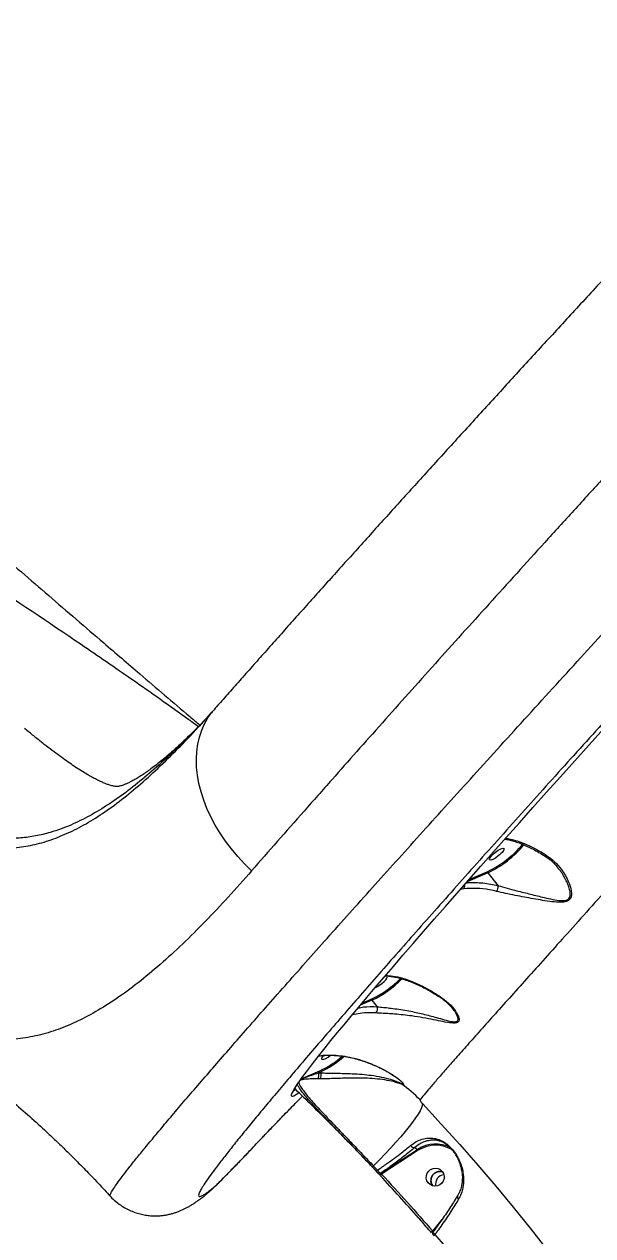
# Model space of a CAD drawing. Header units: millimetres. Extents: x -6901 to 7060, y -7557 to 6158.
# Drawn here: x -1352 to -1069, y 2577 to 3180 of the extents above; entities that cross this region are included whole.
import ezdxf

# ---------------------------------------------------------------- set-up
doc = ezdxf.new("R2010")
doc.units = ezdxf.units.MM
for name, color, linetype in [('DIKOM_ОБЪЕКТ', 7, 'Continuous'), ('DIKOM_РАЗМЕР_ЗОНА', 7, 'Continuous'), ('DIKOM_РАЗМЕР_ОБЪЕКТА', 7, 'Continuous')]:
    doc.layers.add(name, color=color, linetype=linetype)
doc.styles.add('style1', font='arial.ttf', dxfattribs={"width": 0.8})
doc.dimstyles.new('1-50', dxfattribs={"dimtxt": 300, "dimasz": 200, "dimexe": 100, "dimexo": 0, "dimgap": 100, "dimtad": 1, "dimtxsty": 'style1', "dimcen": 200, "dimclrd": 7, "dimclre": 7, "dimclrt": 7, "dimadec": 1, "dimazin": 2, "dimtfac": 1, "dimtmove": 0, "dimatfit": 2, "dimfxl": 0, "dimlwd": 25, "dimlwe": 18, "dimarcsym": 0})

# ---------------------------------------------------------------- blocks, each defined once
blk = doc.blocks.new('*D2')
at = {"layer": 'Defpoints', "color": 0, "transparency": 16777216}
for p in [(-1102.73, 4151.17), (-5819.23, -4492.42), (4721.24, -4492.42)]:
    blk.add_point(p, dxfattribs=at)
at = {"layer": 'DIKOM_РАЗМЕР_ОБЪЕКТА', "color": 7, "lineweight": 18, "transparency": 16777216}
for p, q in [((-1102.73, 4151.17), (-5919.23, 4151.17)), ((4721.24, -4492.42), (-5919.23, -4492.42))]:
    blk.add_line(p, q, dxfattribs=at)
at = {"layer": 'DIKOM_РАЗМЕР_ОБЪЕКТА', "color": 7, "lineweight": 25, "transparency": 16777216}
blk.add_line((-5819.23, 3951.17), (-5819.23, -4292.42), dxfattribs=at)
at = {"layer": 'DIKOM_РАЗМЕР_ОБЪЕКТА', "color": 7, "transparency": 16777216}
for points in [[(-5852.56, 3951.17), (-5785.89, 3951.17), (-5819.23, 4151.17)], [(-5852.56, -4292.42), (-5785.89, -4292.42), (-5819.23, -4492.42)]]:
    blk.add_solid(points, dxfattribs=at)
at = {"layer": 'DIKOM_РАЗМЕР_ОБЪЕКТА', "color": 7, "transparency": 16777216, "insert": (-6072.4, -170.63), "char_height": 300, "attachment_point": 5, "rotation": 90, "style": 'style1'}
blk.add_mtext('8650', dxfattribs=at)
blk = doc.blocks.new('*D3')
at = {"layer": 'Defpoints', "color": 0, "transparency": 16777216}
for p in [(-1553.27, 6158.28), (-6450.85, -6312.94), (5659.92, -6312.94)]:
    blk.add_point(p, dxfattribs=at)
at = {"layer": 'DIKOM_РАЗМЕР_ЗОНА', "color": 7, "lineweight": 18, "transparency": 16777216}
for p, q in [((-1553.27, 6158.28), (-6550.85, 6158.28)), ((5659.92, -6312.94), (-6550.85, -6312.94))]:
    blk.add_line(p, q, dxfattribs=at)
at = {"layer": 'DIKOM_РАЗМЕР_ЗОНА', "color": 7, "lineweight": 25, "transparency": 16777216}
blk.add_line((-6450.85, 5958.28), (-6450.85, -6112.94), dxfattribs=at)
at = {"layer": 'DIKOM_РАЗМЕР_ЗОНА', "color": 7, "transparency": 16777216}
for points in [[(-6484.18, 5958.28), (-6417.52, 5958.28), (-6450.85, 6158.28)], [(-6484.18, -6112.94), (-6417.52, -6112.94), (-6450.85, -6312.94)]]:
    blk.add_solid(points, dxfattribs=at)
at = {"layer": 'DIKOM_РАЗМЕР_ЗОНА', "color": 7, "transparency": 16777216, "insert": (-6704.02, -77.33), "char_height": 300, "attachment_point": 5, "rotation": 90, "style": 'style1'}
blk.add_mtext('12500', dxfattribs=at)

msp = doc.modelspace()

# ---------------------------------------------------------------- linework, layer by layer
at = {"layer": 'DIKOM_ОБЪЕКТ', "color": 7, "linetype": 'Continuous', "lineweight": 15}
for p, q in [((-1351.617, 2829.838), (-1351.368, 2829.631)), ((-1265.396, 2830.085), (-1265.268, 2830.225)), ((-1085.917, 2760.081), (-1086.087, 2760.275)), ((-1120.982, 2757.966), (-1131.277, 2753.531)), ((-1130.275, 2754.667), (-1121.051, 2758.641)), ((-1120.982, 2757.966), (-1115.829, 2751.566)), ((-1132.968, 2749.989), (-1134.619, 2749.731)), ((-1178.687, 2694.581), (-1184.457, 2692.095)), ((-1183.524, 2693.202), (-1178.756, 2695.256)), ((-1178.687, 2694.581), (-1176.097, 2691.364)), ((-1145.081, 2696.311), (-1145.052, 2696.295)), ((-1213.89, 2655.485), (-1204.544, 2659.511)), ((-1204.473, 2658.837), (-1205.31, 2658.476)), ((-1205.31, 2658.476), (-1204.187, 2658.482)), ((-1204.473, 2658.837), (-1204.187, 2658.482)), ((-1204.187, 2658.482), (-1204.185, 2658.479)), ((-1169.119, 2657.924), (-1168.388, 2657.478)), ((-1204.59, 2655.518), (-1205.675, 2655.513)), ((-1166.931, 2656.494), (-1166.772, 2656.385)), ((-1217.626, 2649.762), (-1216.881, 2650.153)), ((-1238.575, 2620.685), (-1238.369, 2620.921)), ((-1157.303, 2621.401), (-1155.953, 2620.445)), ((-1174.404, 2608.477), (-1155.953, 2620.445)), ((-1155.616, 2619.976), (-1173.881, 2608.129)), ((-1175.663, 2608.628), (-1175.666, 2608.632)), ((-1174.407, 2608.48), (-1174.404, 2608.477)), ((-1136.091, 2597.318), (-1136.108, 2597.288)), ((-1148.439, 2579.742), (-1143.785, 2585.602)), ((-1148.382, 2578.204), (-1148.331, 2578.145))]:
    msp.add_line(p, q, dxfattribs=at)
at = {"layer": 'DIKOM_ОБЪЕКТ', "color": 7, "linetype": 'Continuous', "lineweight": 15, "flags": 128}
for points in [[(-1238.566, 2758.931), (-1242.114, 2762.41), (-1245.474, 2766.043), (-1248.627, 2769.812), (-1251.559, 2773.696), (-1254.254, 2777.678), (-1256.698, 2781.735), (-1258.88, 2785.848), (-1260.789, 2789.997), (-1262.413, 2794.16), (-1263.746, 2798.315), (-1264.781, 2802.443), (-1265.513, 2806.522), (-1265.937, 2810.532), (-1266.051, 2814.452), (-1265.856, 2818.262), (-1265.351, 2821.943), (-1264.54, 2825.477), (-1263.427, 2828.846), (-1262.017, 2832.032), (-1260.317, 2835.02), (-1258.337, 2837.795), (-1257.272, 2839.065)], [(-1217.502, 2650.079), (-1216.937, 2651.009), (-1215.886, 2652.623), (-1214.598, 2654.49), (-1213.075, 2656.61), (-1211.317, 2658.979), (-1209.325, 2661.597), (-1207.102, 2664.461), (-1204.649, 2667.568), (-1201.968, 2670.917), (-1199.062, 2674.504), (-1195.932, 2678.327), (-1192.583, 2682.381), (-1189.015, 2686.665), (-1185.233, 2691.174), (-1181.239, 2695.904), (-1177.037, 2700.852), (-1172.63, 2706.013), (-1168.022, 2711.384), (-1163.217, 2716.959), (-1158.218, 2722.734), (-1153.031, 2728.705), (-1147.658, 2734.866), (-1142.105, 2741.212), (-1136.376, 2747.738), (-1130.476, 2754.439), (-1124.411, 2761.309), (-1118.184, 2768.342), (-1111.801, 2775.532), (-1105.267, 2782.874), (-1098.589, 2790.361), (-1091.77, 2797.987), (-1084.818, 2805.746), (-1077.738, 2813.632), (-1070.535, 2821.637), (-1063.216, 2829.755)], [(-1218.61, 2646.782), (-1218.754, 2647.113), (-1218.658, 2647.701), (-1218.323, 2648.547), (-1217.749, 2649.65), (-1217.502, 2650.079)], [(-1214.78, 2648.657), (-1215.646, 2648.045), (-1216.744, 2647.342), (-1217.605, 2646.897), (-1218.227, 2646.71), (-1218.61, 2646.782)], [(-1153.545, 2643.166), (-1153.661, 2642.235), (-1154.061, 2641.052), (-1154.744, 2639.625), (-1155.703, 2637.966), (-1156.932, 2636.087), (-1158.42, 2634.003), (-1160.156, 2631.731), (-1162.127, 2629.288), (-1164.317, 2626.693), (-1166.709, 2623.967), (-1169.284, 2621.129), (-1172.023, 2618.204), (-1174.904, 2615.213), (-1177.905, 2612.179)], [(-1153.545, 2643.166), (-1144.166, 2633.047), (-1134.958, 2622.836), (-1125.927, 2612.539), (-1117.08, 2602.164), (-1108.421, 2591.716), (-1099.958, 2581.203), (-1091.694, 2570.631), (-1083.635, 2560.007), (-1075.787, 2549.338), (-1069.261, 2540.205)], [(-1176.415, 2609.44), (-1176.661, 2609.703), (-1176.908, 2609.966), (-1177.154, 2610.229), (-1177.4, 2610.492), (-1177.647, 2610.755), (-1177.893, 2611.018), (-1178.14, 2611.281), (-1178.387, 2611.543)], [(-1177.905, 2612.179), (-1177.659, 2611.917), (-1177.412, 2611.654), (-1177.166, 2611.392), (-1176.919, 2611.129), (-1176.673, 2610.866), (-1176.427, 2610.603), (-1176.181, 2610.34), (-1175.935, 2610.077)], [(-1150.645, 2603.78), (-1151.292, 2604.865), (-1151.606, 2606.095), (-1151.561, 2607.368), (-1151.161, 2608.583), (-1150.438, 2609.641), (-1149.451, 2610.455), (-1148.281, 2610.961), (-1147.021, 2611.117), (-1145.774, 2610.91), (-1144.641, 2610.357), (-1143.713, 2609.504), (-1143.066, 2608.418), (-1142.753, 2607.189), (-1142.798, 2605.915), (-1143.198, 2604.7), (-1143.92, 2603.643), (-1144.907, 2602.828), (-1146.077, 2602.322), (-1147.337, 2602.167), (-1148.584, 2602.374), (-1149.718, 2602.926), (-1150.645, 2603.78)], [(-1147.307, 2578.135), (-1142.166, 2572.103), (-1137.088, 2566.047), (-1132.072, 2559.968), (-1127.12, 2553.867), (-1122.232, 2547.746), (-1117.411, 2541.606), (-1112.656, 2535.448), (-1107.969, 2529.273)]]:
    msp.add_lwpolyline(points, dxfattribs=at)
at = {"layer": 'DIKOM_ОБЪЕКТ', "color": 7, "linetype": 'Continuous', "lineweight": 15}
for centre, radius, start, end in [((-1144.151, 2806.371), 53.026, 295.826044, 319.797867), ((-1144.568, 2806.882), 54.305, 295.742383, 319.917568), ((-1092.449, 2767.284), 0.929, 250.167548, 317.385954), ((-1120.555, 2758.351), 0.574, 149.627397, 222.0352), ((-1134.916, 2751.451), 2.435, 323.123036, 14.804441), ((-1119.729, 2751.127), 3.925, 322.495761, 6.413422), ((-1202.107, 2743.293), 53.412, 295.924794, 314.86907), ((-1202.461, 2743.7), 54.57, 295.826997, 315.221084), ((-1178.26, 2694.965), 0.574, 149.638207, 222.02439), ((-1144.822, 2696.849), 0.6, 247.479128, 297.080268), ((-1178.7, 2690.302), 2.811, 314.156274, 22.213277), ((-1225.499, 2703.553), 48.773, 295.445381, 311.090252), ((-1226.039, 2704.242), 50.267, 295.406503, 311.614262), ((-1207.831, 2657.283), 2.789, 320.624889, 25.331679), ((-1204.046, 2659.223), 0.576, 149.923747, 222.074358), ((-1162.871, 2654.215), 1.724, 207.078297, 232.264123), ((-1191.841, 2610.879), 50.408, 42.619916, 56.372733), ((-1157.642, 2623.454), 2.08, 210.792459, 279.369873), ((-1147.037, 2606.839), 16.267, 62.188514, 123.235219), ((-1146.977, 2606.803), 15.754, 56.674814, 123.257256), ((-1158.31, 2618.395), 3.124, 30.407756, 40.998413), ((-1177.04, 2611.024), 1.443, 126.822884, 158.916827), ((-1175.1, 2608.948), 1.404, 126.505384, 159.520341), ((-1174.946, 2609.311), 0.99, 223.325749, 302.957948), ((-1174.942, 2609.308), 0.99, 223.32633, 302.957367), ((-1173.035, 2606.885), 1.505, 124.227636, 162.206918), ((-1142.426, 2603.275), 4.542, 95.490442, 193.884429), ((-1134.657, 2596.933), 1.494, 166.246527, 234.518454), ((-1147.654, 2578.485), 1.482, 121.997554, 160.313315), ((-1146.758, 2577.263), 1.03, 122.177419, 168.170877)]:
    msp.add_arc(centre, radius, start, end, dxfattribs=at)
msp.add_ellipse((-1116.532, 2767.245), major_axis=(-3.571, -2.821), ratio=0.2569301, dxfattribs=at)
for centre, start_param, end_param in [((-1174.593, 2703.747), 0.6711565, 3.1817447), ((-1200.154, 2668.067), 5.3063616, 7.876557)]:
    msp.add_ellipse(centre, major_axis=(-3.571, -2.821), ratio=0.2569301, start_param=start_param, end_param=end_param, dxfattribs=at)
for points, knots in [([(-1308.901, 2597.2), (-1308.916, 2597.202), (-1309.13, 2597.22), (-1308.97, 2597.868), (-1308.345, 2599.232), (-1306.996, 2601.382), (-1305.019, 2604.203), (-1302.419, 2607.686), (-1299.221, 2611.798), (-1295.454, 2616.507), (-1291.096, 2621.842), (-1286.108, 2627.851), (-1280.471, 2634.553), (-1274.181, 2641.954), (-1267.306, 2649.972), (-1259.928, 2658.512), (-1252.076, 2667.545), (-1243.782, 2677.034), (-1234.988, 2687.045), (-1225.622, 2697.66), (-1215.677, 2708.886), (-1205.156, 2720.717), (-1194.177, 2733.02), (-1182.875, 2745.646), (-1171.278, 2758.561), (-1159.421, 2771.731), (-1147.211, 2785.258), (-1134.55, 2799.25), (-1121.445, 2813.701), (-1107.907, 2828.597), (-1094.089, 2843.767), (-1080.152, 2859.039), (-1066.123, 2874.38), (-1052.032, 2889.761), (-1037.772, 2905.298), (-1023.234, 2921.111), (-1008.433, 2937.183), (-993.389, 2953.492), (-978.274, 2969.85), (-962.495, 2986.899), (-946.074, 3004.614), (-929.046, 3022.949), (-911.955, 3041.318), (-894.844, 3059.674), (-877.757, 3077.968), (-861.713, 3095.109), (-846.718, 3111.097), (-832.754, 3125.957), (-819, 3140.566), (-805.353, 3155.031), (-791.842, 3169.321), (-778.497, 3183.404), (-765.472, 3197.116), (-752.923, 3210.293), (-740.857, 3222.927), (-729.279, 3235.017), (-718.086, 3246.669), (-707.198, 3257.966), (-696.648, 3268.873), (-686.464, 3279.359), (-676.768, 3289.3), (-667.662, 3298.591), (-659.148, 3307.231), (-651.219, 3315.229), (-643.814, 3322.648), (-636.882, 3329.537), (-630.455, 3335.862), (-624.56, 3341.595), (-619.265, 3346.666), (-614.628, 3351.019), (-610.638, 3354.667), (-607.278, 3357.632), (-604.521, 3359.941), (-602.339, 3361.616), (-600.82, 3362.567), (-600.001, 3362.906), (-599.906, 3362.689), (-599.882, 3362.633)], [0, 0, 0, 0, 0.0010255, 0.0142645, 0.0278834, 0.0415148, 0.0551463, 0.0687653, 0.0820246, 0.0952954, 0.1085662, 0.1218254, 0.1354712, 0.1491295, 0.1627878, 0.1764335, 0.189694, 0.2029659, 0.2162379, 0.2294983, 0.2431443, 0.256803, 0.2704615, 0.2841076, 0.2973509, 0.3106056, 0.3238602, 0.3371034, 0.3507303, 0.3643696, 0.3780088, 0.3916357, 0.4048801, 0.418136, 0.4313919, 0.4446364, 0.4582654, 0.4719069, 0.4855483, 0.4991773, 0.514498, 0.5298275, 0.5451482, 0.5607997, 0.5764607, 0.5921121, 0.6053739, 0.6186471, 0.6319203, 0.645182, 0.6588292, 0.6724889, 0.6861485, 0.6997957, 0.7130347, 0.7262851, 0.7395355, 0.7527745, 0.7663967, 0.7800314, 0.7936661, 0.8072883, 0.820549, 0.8338212, 0.8470935, 0.8603542, 0.874002, 0.8876624, 0.9013229, 0.9149708, 0.928227, 0.9414946, 0.9547622, 0.9680182, 0.9816615, 0.9953172, 1, 1, 1, 1]), ([(-599.42, 3312.155), (-598.735, 3313.22), (-597.363, 3315.351), (-596.403, 3317.313), (-596.123, 3318.486), (-596.444, 3318.953), (-597.334, 3318.804), (-598.818, 3318.021), (-600.918, 3316.576), (-603.646, 3314.457), (-606.973, 3311.685), (-610.854, 3308.299), (-615.267, 3304.321), (-620.184, 3299.783), (-625.636, 3294.654), (-631.672, 3288.889), (-638.306, 3282.471), (-645.542, 3275.395), (-653.298, 3267.738), (-661.477, 3259.598), (-670.054, 3251.004), (-678.994, 3241.989), (-688.366, 3232.487), (-698.246, 3222.419), (-708.638, 3211.78), (-719.536, 3200.575), (-730.817, 3188.929), (-742.356, 3176.972), (-754.126, 3164.732), (-766.099, 3152.242), (-778.355, 3139.417), (-790.993, 3126.155), (-804.003, 3112.461), (-817.372, 3098.351), (-830.949, 3083.985), (-845.265, 3068.796), (-860.324, 3052.776), (-876.114, 3035.933), (-892.144, 3018.787), (-908.381, 3001.373), (-924.786, 2983.731), (-940.364, 2966.934), (-955.08, 2951.028), (-968.917, 2936.038), (-982.687, 2921.085), (-996.496, 2906.057), (-1010.32, 2890.977), (-1024.133, 2875.872), (-1037.776, 2860.916), (-1051.093, 2846.281), (-1064.068, 2831.985), (-1076.692, 2818.038), (-1089.065, 2804.333), (-1101.277, 2790.766), (-1113.301, 2777.369), (-1125.109, 2764.171), (-1136.564, 2751.325), (-1147.54, 2738.971), (-1158.031, 2727.118), (-1168.036, 2715.769), (-1177.632, 2704.837), (-1186.888, 2694.243), (-1195.773, 2684.021), (-1204.259, 2674.2), (-1212.246, 2664.897), (-1219.645, 2656.216), (-1226.456, 2648.157), (-1232.693, 2640.708), (-1238.407, 2633.808), (-1243.638, 2627.408), (-1248.355, 2621.543), (-1252.537, 2616.235), (-1256.13, 2611.552), (-1259.099, 2607.543), (-1261.453, 2604.197), (-1263.212, 2601.496), (-1264.396, 2599.411), (-1265.006, 2597.934), (-1265.018, 2597.094), (-1264.422, 2596.902), (-1263.228, 2597.356), (-1261.643, 2598.332), (-1259.918, 2599.56), (-1258.737, 2600.478), (-1258.146, 2600.937)], [0, 0, 0, 0, 0.0144651, 0.0289646, 0.0408964, 0.0528384, 0.0647801, 0.0767114, 0.0889895, 0.1012789, 0.1135685, 0.1258468, 0.1377793, 0.1497222, 0.1616651, 0.1735976, 0.1858779, 0.1981695, 0.210461, 0.2227413, 0.2346549, 0.2465787, 0.2585025, 0.270416, 0.2826743, 0.2949438, 0.3072133, 0.3194715, 0.3314056, 0.3433499, 0.3552943, 0.3672283, 0.379509, 0.3918011, 0.404093, 0.4163737, 0.4301596, 0.4439534, 0.4577391, 0.4718227, 0.4859147, 0.4999982, 0.5119157, 0.5238435, 0.5357715, 0.547689, 0.5599529, 0.572228, 0.5845031, 0.5967671, 0.6086844, 0.620612, 0.6325397, 0.6444571, 0.6567196, 0.6689934, 0.6812672, 0.6935297, 0.7054626, 0.7174058, 0.729349, 0.7412818, 0.7535612, 0.7658518, 0.7781425, 0.7904218, 0.802353, 0.8142946, 0.8262361, 0.8381674, 0.8504463, 0.8627365, 0.8750267, 0.8873057, 0.8992219, 0.9111485, 0.9230751, 0.9349913, 0.9472528, 0.9595253, 0.9717981, 0.9840602, 0.9920272, 1, 1, 1, 1]), ([(-838.24, 3291.488), (-839.602, 3290.09), (-843.034, 3286.565), (-848.682, 3280.746), (-855.141, 3274.079), (-861.72, 3267.27), (-868.419, 3260.322), (-875.255, 3253.215), (-882.206, 3245.975), (-889.274, 3238.598), (-896.429, 3231.115), (-903.677, 3223.519), (-911.016, 3215.815), (-918.476, 3207.97), (-926.041, 3200), (-933.695, 3191.923), (-941.42, 3183.757), (-949.199, 3175.522), (-957.012, 3167.237), (-964.844, 3158.918), (-972.714, 3150.546), (-980.642, 3142.1), (-988.64, 3133.566), (-996.69, 3124.964), (-1004.775, 3116.311), (-1012.882, 3107.623), (-1021.005, 3098.904), (-1029.141, 3090.158), (-1037.292, 3081.385), (-1045.429, 3072.614), (-1053.536, 3063.862), (-1061.635, 3055.107), (-1069.731, 3046.341), (-1077.82, 3037.571), (-1085.874, 3028.827), (-1093.892, 3020.109), (-1101.875, 3011.416), (-1109.822, 3002.749), (-1117.733, 2994.109), (-1125.609, 2985.495), (-1133.435, 2976.92), (-1141.2, 2968.401), (-1148.881, 2959.96), (-1156.47, 2951.607), (-1163.961, 2943.348), (-1171.358, 2935.18), (-1178.662, 2927.1), (-1185.875, 2919.107), (-1192.999, 2911.198), (-1200.036, 2903.371), (-1206.989, 2895.623), (-1213.814, 2888.003), (-1220.502, 2880.52), (-1227.053, 2873.174), (-1233.503, 2865.928), (-1239.843, 2858.788), (-1246.055, 2851.775), (-1251.881, 2845.183), (-1255.56, 2841.007), (-1257.272, 2839.064)], [0, 0, 0, 0, 0.0117191, 0.0295369, 0.0472441, 0.0647982, 0.0825145, 0.1002109, 0.1179067, 0.1356167, 0.153372, 0.1709248, 0.1885782, 0.2063074, 0.2240863, 0.2418891, 0.2596855, 0.2774429, 0.2951348, 0.3127351, 0.3302268, 0.347812, 0.3654954, 0.3831734, 0.4008622, 0.4185808, 0.4362288, 0.4539005, 0.4716208, 0.4893058, 0.5068769, 0.5244236, 0.5421108, 0.5597635, 0.5773949, 0.5950183, 0.612647, 0.6302897, 0.64796, 0.665671, 0.6834347, 0.7011789, 0.7189038, 0.7365699, 0.7541962, 0.7718012, 0.7894038, 0.8070188, 0.8246624, 0.8423533, 0.8601098, 0.8779527, 0.895545, 0.9131994, 0.9309441, 0.9487537, 0.9666021, 0.9844632, 1, 1, 1, 1]), ([(-1777.147, 3278.788), (-1760.129, 3264.312), (-1726.092, 3235.359), (-1675.55, 3191.812), (-1625.369, 3148.174), (-1575.571, 3104.441), (-1524.886, 3059.47), (-1473.275, 3013.336), (-1429.143, 2974.066), (-1393.586, 2942.765), (-1366.72, 2919.313), (-1339.62, 2895.839), (-1315.443, 2875.061), (-1292.028, 2855.05), (-1276.039, 2841.423), (-1266.009, 2832.877), (-1264.324, 2831.441)], [0, 0, 0, 0, 0.0977091, 0.195426, 0.2931483, 0.3908699, 0.4885826, 0.5937679, 0.6989531, 0.7515704, 0.8041934, 0.8568085, 0.9094146, 0.9435639, 0.9905174, 1, 1, 1, 1]), ([(-757.081, 3278.784), (-760.822, 3274.964), (-768.306, 3267.323), (-780.027, 3255.297), (-792.081, 3242.888), (-804.6, 3229.953), (-817.571, 3216.505), (-830.983, 3202.553), (-844.684, 3188.253), (-858.513, 3173.774), (-872.44, 3159.146), (-886.437, 3144.4), (-900.608, 3129.425), (-915.065, 3114.105), (-929.791, 3098.451), (-944.767, 3082.485), (-959.82, 3066.388), (-974.783, 3050.341), (-989.63, 3034.371), (-1004.339, 3018.503), (-1019.02, 3002.621), (-1033.783, 2986.603), (-1048.605, 2970.473), (-1063.461, 2954.259), (-1078.178, 2938.148), (-1092.583, 2922.331), (-1106.66, 2906.827), (-1120.396, 2891.654), (-1133.905, 2876.686), (-1147.287, 2861.813), (-1160.515, 2847.066), (-1173.558, 2832.475), (-1186.266, 2818.214), (-1199.294, 2803.54), (-1212.533, 2788.572), (-1225.924, 2773.369), (-1234.353, 2763.742), (-1238.566, 2758.931)], [0, 0, 0, 0, 0.0277157, 0.0554555, 0.0831953, 0.110911, 0.1394321, 0.1679791, 0.1965263, 0.2250474, 0.2527592, 0.2804948, 0.3082306, 0.3359422, 0.3644571, 0.3929981, 0.421539, 0.4500536, 0.4777909, 0.5055524, 0.5333136, 0.5610508, 0.5895955, 0.618166, 0.646737, 0.6752814, 0.70299, 0.7307223, 0.7584547, 0.7861633, 0.8146751, 0.8432132, 0.871751, 0.9002631, 0.9335019, 0.9667612, 1, 1, 1, 1]), ([(-1265.094, 2830.649), (-1266.669, 2831.789), (-1277.641, 2839.726), (-1297.059, 2853.395), (-1331.209, 2876.817), (-1372.275, 2904.239), (-1421.375, 2936.291), (-1470.564, 2967.919), (-1519.704, 2999.319), (-1567.45, 3029.926), (-1613.728, 3059.878), (-1658.6, 3089.134), (-1688.311, 3108.772), (-1703.166, 3118.591)], [0, 0, 0, 0, 0.0109955, 0.076581, 0.1344085, 0.2456904, 0.3569931, 0.4683156, 0.5796406, 0.6909409, 0.7939593, 0.8969808, 1, 1, 1, 1]), ([(-818.872, 3019.97), (-822.99, 3015.457), (-831.232, 3006.424), (-843.811, 2992.588), (-856.507, 2978.588), (-869.838, 2963.852), (-883.795, 2948.383), (-898.36, 2932.204), (-912.949, 2915.965), (-927.498, 2899.745), (-941.939, 2883.623), (-956.077, 2867.823), (-969.892, 2852.374), (-983.374, 2837.293), (-996.634, 2822.461), (-1009.611, 2807.947), (-1022.246, 2793.822), (-1034.741, 2779.864), (-1047.037, 2766.141), (-1059.082, 2752.711), (-1070.59, 2739.888), (-1081.362, 2727.894), (-1091.384, 2716.738), (-1100.672, 2706.398), (-1109.346, 2696.734), (-1117.367, 2687.785), (-1124.695, 2679.589), (-1131.261, 2672.22), (-1137.054, 2665.681), (-1142.097, 2659.946), (-1146.422, 2654.978), (-1149.991, 2650.812), (-1152.861, 2647.391), (-1154.12, 2645.804), (-1154.748, 2645.011)], [0, 0, 0, 0, 0.028458, 0.0569512, 0.0854443, 0.113902, 0.1459255, 0.1780519, 0.21023, 0.2424063, 0.2745293, 0.3065504, 0.3375581, 0.3686634, 0.3998177, 0.4309708, 0.4620736, 0.4930793, 0.5259479, 0.5588749, 0.5918026, 0.6246716, 0.6561671, 0.687761, 0.7194068, 0.7510542, 0.7826521, 0.8141501, 0.8450489, 0.876038, 0.9070735, 0.9381097, 0.9691002, 1, 1, 1, 1]), ([(-1260.307, 2835.656), (-1262.353, 2833.483), (-1267.682, 2827.823), (-1276.173, 2819.432), (-1285.803, 2810.49), (-1295.33, 2802.414), (-1304.839, 2795.192), (-1314.337, 2788.937), (-1323.844, 2783.72), (-1332.599, 2779.949), (-1340.617, 2777.409), (-1347.916, 2775.843), (-1355.186, 2775.041), (-1362.787, 2775.01), (-1370.731, 2775.923), (-1379.042, 2777.884), (-1387.382, 2780.791), (-1395.763, 2784.587), (-1404.2, 2789.214), (-1412.705, 2794.62), (-1421.318, 2800.743), (-1430.077, 2807.489), (-1439.026, 2814.802), (-1449.334, 2823.58), (-1461.168, 2833.967), (-1474.729, 2846.037), (-1488.661, 2858.402), (-1502.997, 2870.886), (-1517.712, 2883.388), (-1532.983, 2896.045), (-1543.657, 2904.532), (-1548.991, 2908.773)], [0, 0, 0, 0, 0.0219106, 0.0570577, 0.0921888, 0.1272611, 0.1622456, 0.1980462, 0.2338797, 0.2696761, 0.2975721, 0.3255052, 0.3534375, 0.3813324, 0.4133988, 0.4455527, 0.4777649, 0.5099923, 0.5421815, 0.5742715, 0.6061973, 0.6381548, 0.6701161, 0.7020476, 0.7458598, 0.7897063, 0.833519, 0.8751102, 0.916762, 0.9584116, 1, 1, 1, 1]), ([(-1584.757, 2870.157), (-1580.799, 2868.226), (-1572.882, 2864.365), (-1561.229, 2858.598), (-1549.706, 2852.936), (-1536.107, 2846.303), (-1520.654, 2838.711), (-1503.658, 2830.186), (-1487.226, 2821.718), (-1471.461, 2813.314), (-1456.347, 2805.142), (-1442.217, 2797.527), (-1428.998, 2790.594), (-1416.562, 2784.474), (-1405.535, 2779.615), (-1395.739, 2775.931), (-1387.029, 2773.26), (-1378.479, 2771.331), (-1369.813, 2770.182), (-1360.999, 2769.974), (-1352.007, 2770.823), (-1342.944, 2772.785), (-1333.777, 2775.942), (-1324.486, 2780.292), (-1315.128, 2785.78), (-1305.683, 2792.382), (-1296.142, 2800.022), (-1286.423, 2808.673), (-1276.491, 2818.385), (-1269.452, 2825.607), (-1265.712, 2829.735), (-1265.396, 2830.085)], [0, 0, 0, 0, 0.026194, 0.0523881, 0.0786878, 0.1049873, 0.1467832, 0.1886075, 0.2304004, 0.2733096, 0.3162518, 0.3591634, 0.4000781, 0.441019, 0.4819305, 0.5134354, 0.5449733, 0.576505, 0.6080015, 0.6422026, 0.6764308, 0.7106279, 0.745953, 0.7813126, 0.8166388, 0.8522011, 0.8877961, 0.9233631, 0.9599738, 0.9966131, 1, 1, 1, 1]), ([(-1257.28, 2839.069), (-1258.438, 2837.759), (-1261.025, 2834.832), (-1263.722, 2831.853), (-1265.234, 2830.241), (-1265.387, 2830.077)], [0, 0, 0, 0, 0.421461, 0.9411914, 1, 1, 1, 1]), ([(-1261.119, 2834.751), (-1261.295, 2834.564), (-1262.842, 2832.923), (-1265.643, 2830.07), (-1269.485, 2826.241), (-1273.138, 2822.74), (-1276.615, 2819.535), (-1279.912, 2816.625), (-1283.03, 2813.999), (-1285.966, 2811.65), (-1288.608, 2809.652), (-1290.974, 2807.962), (-1293.166, 2806.488), (-1295.274, 2805.168), (-1297.24, 2804.034), (-1298.997, 2803.108), (-1300.544, 2802.375), (-1301.879, 2801.813), (-1303.003, 2801.404), (-1303.917, 2801.125), (-1304.63, 2800.953), (-1305.149, 2800.863), (-1305.529, 2800.828), (-1305.681, 2800.825), (-1306.186, 2800.853), (-1306.87, 2800.948), (-1307.718, 2801.128), (-1308.579, 2801.36), (-1309.709, 2801.718), (-1311.077, 2802.218), (-1312.785, 2802.927), (-1314.704, 2803.814), (-1316.837, 2804.893), (-1319.189, 2806.18), (-1321.753, 2807.681), (-1324.525, 2809.408), (-1327.514, 2811.371), (-1330.713, 2813.575), (-1334.156, 2816.049), (-1337.846, 2818.802), (-1341.777, 2821.835), (-1345.964, 2825.169), (-1349.262, 2827.847), (-1351.207, 2829.473), (-1351.628, 2829.825)], [0, 0, 0, 0, 0.0033118, 0.0291228, 0.0544461, 0.0793134, 0.1037607, 0.1278301, 0.1515701, 0.175037, 0.1982953, 0.218322, 0.2392094, 0.2618898, 0.2845587, 0.3072901, 0.3302134, 0.3534947, 0.3773558, 0.4021063, 0.4282065, 0.4564119, 0.4881604, 0.5271076, 0.5598647, 0.5904644, 0.6193721, 0.640173, 0.6599027, 0.6840158, 0.7073042, 0.7300921, 0.7526579, 0.7752011, 0.7978176, 0.8208214, 0.8435573, 0.8668611, 0.8907595, 0.9152794, 0.9404382, 0.9662431, 0.992692, 1, 1, 1, 1]), ([(-1112.538, 2774.702), (-1112.419, 2774.689), (-1111.593, 2774.597), (-1109.881, 2774.21), (-1107.415, 2773.526), (-1104.795, 2772.601), (-1102.064, 2771.461), (-1099.238, 2770.114), (-1096.328, 2768.547), (-1094.163, 2767.299), (-1092.963, 2766.525), (-1092.769, 2766.4)], [0, 0, 0, 0, 0.0229128, 0.1591796, 0.2956608, 0.4323853, 0.5681679, 0.7034401, 0.8387954, 0.9739896, 1, 1, 1, 1]), ([(-1112.121, 2775.171), (-1110.679, 2774.921), (-1107.682, 2774.403), (-1102.618, 2772.533), (-1097.262, 2769.998), (-1093.61, 2767.777), (-1091.765, 2766.655)], [0, 0, 0, 0, 0.2485497, 0.5162598, 0.755651, 1, 1, 1, 1]), ([(-1091.765, 2766.655), (-1090.378, 2765.644), (-1087.601, 2763.621), (-1084.604, 2760.061), (-1082.319, 2756.62), (-1080.699, 2753.421), (-1079.639, 2750.278), (-1079.24, 2747.573), (-1079.586, 2745.609), (-1080.485, 2744.37), (-1081.74, 2743.707), (-1083.147, 2743.394), (-1085.521, 2743.239), (-1089.04, 2743.507), (-1093.613, 2744.241), (-1098.22, 2745.025), (-1102.805, 2745.87), (-1107.475, 2746.77), (-1112.186, 2747.694), (-1115.14, 2748.39), (-1116.615, 2748.738)], [0, 0, 0, 0, 0.0831716, 0.1664503, 0.2235459, 0.2807542, 0.3376231, 0.3840097, 0.4157975, 0.4428545, 0.4698408, 0.4942483, 0.5187261, 0.5894295, 0.6603989, 0.7270826, 0.7939458, 0.8605158, 0.9303318, 1, 1, 1, 1]), ([(-1092.742, 2766.418), (-1092.071, 2765.975), (-1090.639, 2765.03), (-1088.64, 2763.251), (-1087.021, 2761.589), (-1086.169, 2760.46), (-1085.901, 2760.105)], [0, 0, 0, 0, 0.2582422, 0.5514264, 0.8589467, 1, 1, 1, 1]), ([(-1115.829, 2751.566), (-1114.355, 2751.148), (-1111.358, 2750.298), (-1105.903, 2748.902), (-1099.679, 2747.321), (-1093.721, 2745.824), (-1088.668, 2744.69), (-1085.01, 2744.094), (-1082.366, 2744.167), (-1080.886, 2744.833), (-1080.095, 2745.895), (-1079.862, 2747.584), (-1080.24, 2749.768), (-1081.081, 2752.215), (-1082.704, 2755.535), (-1084.275, 2758.248), (-1085.72, 2759.861), (-1085.917, 2760.081)], [0, 0, 0, 0, 0.0852462, 0.1733601, 0.2957148, 0.4216341, 0.5012024, 0.5821059, 0.6351638, 0.6636045, 0.6918086, 0.7258986, 0.7715904, 0.8234913, 0.8754923, 0.9830583, 1, 1, 1, 1]), ([(-1238.566, 2758.931), (-1242.463, 2754.529), (-1250.259, 2745.722), (-1261.655, 2733.659), (-1272.942, 2722.423), (-1284.099, 2712.2), (-1295.136, 2703.049), (-1305.823, 2695.224), (-1316.175, 2688.724), (-1326.224, 2683.502), (-1336.223, 2679.45), (-1346.189, 2676.629), (-1356.17, 2675.052), (-1365.594, 2674.745), (-1374.496, 2675.464), (-1382.926, 2676.962), (-1391.502, 2679.261), (-1400.364, 2682.359), (-1409.603, 2686.27), (-1419.324, 2690.967), (-1429.491, 2696.338), (-1440.373, 2702.445), (-1448.495, 2707.148), (-1453.285, 2709.962), (-1453.917, 2710.334)], [0, 0, 0, 0, 0.050259, 0.10055, 0.1508066, 0.2023438, 0.253919, 0.3054547, 0.3548611, 0.4043021, 0.4537097, 0.5043491, 0.5550239, 0.6056665, 0.6479068, 0.690182, 0.7324576, 0.7746984, 0.818102, 0.861549, 0.9049911, 0.9483881, 0.9931863, 1, 1, 1, 1]), ([(-1116.615, 2748.738), (-1117.78, 2749.004), (-1121.194, 2749.785), (-1126.792, 2750.433), (-1130.892, 2750.138), (-1132.968, 2749.989)], [0, 0, 0, 0, 0.2035487, 0.5968381, 1, 1, 1, 1]), ([(-1131.777, 2752.954), (-1131.369, 2752.995), (-1129.848, 2753.149), (-1127.093, 2753.177), (-1123.467, 2752.96), (-1119.707, 2752.453), (-1117.121, 2751.861), (-1115.829, 2751.566)], [0, 0, 0, 0, 0.0827712, 0.3087911, 0.5348124, 0.7674056, 1, 1, 1, 1]), ([(-1456.659, 2711.885), (-1450.792, 2708.458), (-1440.452, 2702.42), (-1425.691, 2693.327), (-1412.638, 2685.001), (-1400.223, 2676.708), (-1388.575, 2668.514), (-1377.695, 2660.434), (-1367.508, 2652.454), (-1357.994, 2644.606), (-1349.075, 2636.871), (-1341.595, 2630.074), (-1335.342, 2624.181), (-1329.967, 2618.973), (-1324.272, 2613.302), (-1318.086, 2606.947), (-1312.905, 2601.501), (-1309.827, 2598.136), (-1308.938, 2597.164)], [0, 0, 0, 0, 0.1137882, 0.2005162, 0.2858806, 0.366748, 0.4423816, 0.5145226, 0.5824566, 0.6468143, 0.708148, 0.7669263, 0.8042203, 0.8417525, 0.8832138, 0.9290545, 0.979515, 1, 1, 1, 1]), ([(-1172.041, 2706.689), (-1171.539, 2706.67), (-1170.267, 2706.623), (-1168.018, 2706.293), (-1165.345, 2705.725), (-1162.53, 2704.923), (-1159.62, 2703.91), (-1156.639, 2702.684), (-1153.624, 2701.269), (-1150.59, 2699.667), (-1147.747, 2698.025), (-1145.902, 2696.828), (-1145.086, 2696.299)], [0, 0, 0, 0, 0.072765, 0.1842627, 0.2947037, 0.4043, 0.5131472, 0.6189407, 0.7222787, 0.8233759, 0.9219086, 1, 1, 1, 1]), ([(-1171.828, 2706.938), (-1170.619, 2706.864), (-1168.033, 2706.708), (-1163.718, 2705.685), (-1159.118, 2704.127), (-1154.468, 2702.091), (-1149.604, 2699.552), (-1146.226, 2697.389), (-1144.549, 2696.315)], [0, 0, 0, 0, 0.1662889, 0.3554128, 0.5171034, 0.6792414, 0.8407269, 1, 1, 1, 1]), ([(-1144.549, 2696.315), (-1143.113, 2695.25), (-1140.244, 2693.123), (-1137.609, 2690.029), (-1136.131, 2687.682), (-1135.45, 2686.179), (-1135.176, 2684.757), (-1135.608, 2683.752), (-1136.587, 2683.319), (-1137.765, 2683.213), (-1139.9, 2683.346), (-1143.254, 2683.929), (-1148.031, 2684.95), (-1153.22, 2685.916), (-1158.317, 2686.721), (-1163.07, 2687.3), (-1167.076, 2687.681), (-1170.725, 2687.942), (-1173.928, 2688.126), (-1175.819, 2688.233), (-1176.742, 2688.285)], [0, 0, 0, 0, 0.0881066, 0.1760182, 0.2084862, 0.2408599, 0.2743831, 0.3082174, 0.3377119, 0.365322, 0.3930135, 0.4736088, 0.5544943, 0.64048, 0.7263856, 0.7896532, 0.8528359, 0.9027409, 0.9525836, 1, 1, 1, 1]), ([(-1145.048, 2696.299), (-1144.824, 2696.162), (-1143.77, 2695.518), (-1142.092, 2694.158), (-1140.096, 2692.327), (-1139.005, 2691.011), (-1138.491, 2690.391)], [0, 0, 0, 0, 0.0850595, 0.3996772, 0.7168752, 1, 1, 1, 1]), ([(-1176.742, 2688.285), (-1177.831, 2688.326), (-1180.533, 2688.43), (-1184.494, 2688.172), (-1187.181, 2687.599), (-1188.447, 2687.329)], [0, 0, 0, 0, 0.2631355, 0.652901, 1, 1, 1, 1]), ([(-1185.576, 2690.765), (-1184.664, 2690.948), (-1181.71, 2691.539), (-1178.391, 2691.436), (-1176.097, 2691.364)], [0, 0, 0, 0, 0.3089264, 1, 1, 1, 1]), ([(-1176.097, 2691.364), (-1175.545, 2691.312), (-1174.08, 2691.174), (-1171.45, 2690.915), (-1168.036, 2690.519), (-1164.252, 2689.982), (-1160.379, 2689.31), (-1156.712, 2688.562), (-1152.083, 2687.497), (-1147.347, 2686.224), (-1142.615, 2684.888), (-1139.728, 2684.147), (-1137.878, 2683.914), (-1136.856, 2683.934), (-1136.043, 2684.254), (-1135.795, 2684.828), (-1135.775, 2685.59), (-1136.023, 2686.538), (-1136.722, 2687.913), (-1137.54, 2689.205), (-1138.204, 2690.014), (-1138.507, 2690.383)], [0, 0, 0, 0, 0.0347076, 0.0921041, 0.1510993, 0.2239997, 0.2984654, 0.3645197, 0.4305967, 0.5665318, 0.6516939, 0.7382707, 0.766687, 0.7956619, 0.8271316, 0.8580254, 0.8639166, 0.9007576, 0.9352187, 0.9704293, 1, 1, 1, 1]), ([(-1205.212, 2666.851), (-1204.696, 2666.931), (-1203.255, 2667.155), (-1200.653, 2667.282), (-1197.583, 2667.246), (-1194.399, 2666.976), (-1191.182, 2666.495), (-1187.825, 2665.771), (-1184.45, 2664.834), (-1181.209, 2663.745), (-1178.178, 2662.568), (-1175.397, 2661.329), (-1173.123, 2660.218), (-1171.751, 2659.446), (-1171.284, 2659.183)], [0, 0, 0, 0, 0.0609416, 0.1701448, 0.2803828, 0.3767223, 0.4789476, 0.5765239, 0.6699817, 0.7600887, 0.8349291, 0.903588, 0.9671955, 1, 1, 1, 1]), ([(-1205.153, 2666.926), (-1204.254, 2667.058), (-1202.186, 2667.362), (-1198.583, 2667.399), (-1194.411, 2667.104), (-1189.909, 2666.372), (-1185.088, 2665.151), (-1180.477, 2663.57), (-1176.182, 2661.748), (-1172.294, 2659.841), (-1169.574, 2658.212), (-1168.216, 2657.4)], [0, 0, 0, 0, 0.0972751, 0.2237654, 0.3518318, 0.4802999, 0.6085491, 0.7363142, 0.8242364, 0.9122999, 1, 1, 1, 1]), ([(-1213.913, 2655.423), (-1213.817, 2655.46), (-1212.063, 2656.155), (-1209.255, 2657.166), (-1206.392, 2658.117), (-1205.31, 2658.476)], [0, 0, 0, 0, 0.0345801, 0.6353526, 1, 1, 1, 1]), ([(-1204.59, 2655.518), (-1204.57, 2655.537), (-1204.443, 2655.657), (-1204.229, 2655.97), (-1204.026, 2656.543), (-1203.944, 2657.211), (-1203.986, 2657.897), (-1204.119, 2658.285), (-1204.185, 2658.479)], [0, 0, 0, 0, 0.0350612, 0.217886, 0.413405, 0.6089478, 0.8044402, 1, 1, 1, 1]), ([(-1204.185, 2658.479), (-1204.185, 2658.479), (-1203.642, 2658.479), (-1202.174, 2658.386), (-1199.561, 2658.353), (-1196.16, 2658.29), (-1192.416, 2658.215), (-1188.103, 2658.066), (-1183.576, 2657.786), (-1178.661, 2657.282), (-1173.832, 2656.468), (-1169.773, 2655.448), (-1166.558, 2654.322), (-1165.123, 2653.727), (-1164.406, 2653.43)], [0, 0, 0, 0, 0.0000166, 0.0411779, 0.1100305, 0.1789506, 0.2638178, 0.3487721, 0.4554061, 0.5621378, 0.6912459, 0.8203995, 0.9103313, 1, 1, 1, 1]), ([(-1168.396, 2657.452), (-1168.218, 2657.347), (-1167.693, 2657.039), (-1167.235, 2656.711), (-1166.931, 2656.494)], [0, 0, 0, 0, 0.339077, 1, 1, 1, 1]), ([(-1168.216, 2657.4), (-1168.234, 2657.403), (-1168.299, 2657.415), (-1168.349, 2657.455), (-1168.385, 2657.484)], [0, 0, 0, 0, 0.2718721, 1, 1, 1, 1]), ([(-1168.216, 2657.4), (-1167.193, 2656.717), (-1165.759, 2655.759), (-1164.288, 2654.519), (-1163.42, 2653.692), (-1162.847, 2652.968), (-1162.902, 2652.595), (-1163.457, 2652.7), (-1163.877, 2652.835), (-1163.926, 2652.851)], [0, 0, 0, 0, 0.2865092, 0.401567, 0.5163101, 0.6574657, 0.7993912, 0.9763497, 1, 1, 1, 1]), ([(-1178.387, 2611.543), (-1179.755, 2612.995), (-1182.512, 2615.92), (-1186.285, 2619.874), (-1189.619, 2623.348), (-1192.518, 2626.358), (-1195.381, 2629.324), (-1198.155, 2632.201), (-1200.789, 2634.946), (-1203.291, 2637.575), (-1205.657, 2640.093), (-1207.838, 2642.462), (-1209.795, 2644.651), (-1211.538, 2646.676), (-1213.049, 2648.538), (-1214.684, 2650.694), (-1215.383, 2651.917), (-1215.83, 2652.701)], [0, 0, 0, 0, 0.0840483, 0.169298, 0.2285869, 0.2878727, 0.3488916, 0.4099097, 0.4692459, 0.5285809, 0.5896492, 0.6507156, 0.7100276, 0.7693376, 0.8303739, 0.8914085, 1, 1, 1, 1]), ([(-1215.132, 2653.691), (-1215.11, 2653.588), (-1214.996, 2653.06), (-1214.246, 2651.738), (-1212.903, 2649.744), (-1211.101, 2647.443), (-1208.889, 2644.84), (-1206.278, 2641.935), (-1203.332, 2638.766), (-1200.095, 2635.358), (-1196.615, 2631.735), (-1192.953, 2627.94), (-1188.586, 2623.412), (-1183.513, 2618.12), (-1179.774, 2614.16), (-1177.905, 2612.179)], [0, 0, 0, 0, 0.0196706, 0.1010017, 0.1763962, 0.2520306, 0.3274247, 0.402801, 0.4784162, 0.5537921, 0.6291591, 0.7047646, 0.7801299, 0.8900643, 1, 1, 1, 1]), ([(-1205.675, 2655.513), (-1206.938, 2655.496), (-1209.466, 2655.461), (-1212.216, 2655.321), (-1213.713, 2655.009), (-1214.289, 2654.889)], [0, 0, 0, 0, 0.3807291, 0.7618696, 1, 1, 1, 1]), ([(-1163.926, 2652.851), (-1164.629, 2653.085), (-1166.038, 2653.552), (-1169.256, 2654.439), (-1173.345, 2655.171), (-1178.233, 2655.668), (-1183.241, 2655.867), (-1187.893, 2655.884), (-1192.334, 2655.797), (-1196.205, 2655.683), (-1199.715, 2655.579), (-1202.456, 2655.519), (-1203.992, 2655.518), (-1204.59, 2655.518)], [0, 0, 0, 0, 0.0899527, 0.1801546, 0.30684, 0.4334845, 0.5393774, 0.6451761, 0.7305696, 0.8158831, 0.8857293, 0.9555193, 1, 1, 1, 1]), ([(-1166.196, 2655.981), (-1165.83, 2655.705), (-1165.139, 2655.187), (-1164.367, 2654.516), (-1163.872, 2654.036), (-1163.728, 2653.867), (-1163.673, 2653.803)], [0, 0, 0, 0, 0.3326902, 0.6260572, 0.8580953, 1, 1, 1, 1]), ([(-1164.406, 2653.43), (-1164.092, 2653.307), (-1163.527, 2653.087), (-1163.234, 2653.194), (-1163.514, 2653.583), (-1163.647, 2653.768)], [0, 0, 0, 0, 0.3951513, 0.7121061, 1, 1, 1, 1]), ([(-1238.594, 2620.662), (-1237.863, 2621.434), (-1236.069, 2623.33), (-1233.306, 2626.236), (-1230.31, 2629.374), (-1227.434, 2632.373), (-1224.691, 2635.219), (-1222.098, 2637.895), (-1219.672, 2640.382), (-1217.412, 2642.684), (-1215.341, 2644.775), (-1213.95, 2646.171), (-1213.308, 2646.808), (-1213.239, 2646.876)], [0, 0, 0, 0, 0.0714384, 0.1752962, 0.2789875, 0.3823281, 0.4851253, 0.587204, 0.6883859, 0.7883498, 0.8882497, 0.9880687, 1, 1, 1, 1]), ([(-1238.369, 2620.921), (-1236.967, 2622.4), (-1234.164, 2625.359), (-1230.108, 2629.61), (-1226.193, 2633.69), (-1222.497, 2637.513), (-1219.086, 2641.015), (-1215.976, 2644.18), (-1214.158, 2646.005), (-1213.265, 2646.9)], [0, 0, 0, 0, 0.1423986, 0.284797, 0.4313352, 0.577868, 0.7202695, 0.8626703, 1, 1, 1, 1]), ([(-1218.227, 2648.427), (-1218.228, 2648.422), (-1218.231, 2648.388), (-1218.194, 2648.563), (-1218.037, 2648.943), (-1217.738, 2649.565), (-1217.4, 2650.15), (-1217.235, 2650.435)], [0, 0, 0, 0, 0.0345432, 0.23157, 0.4675523, 0.739745, 1, 1, 1, 1]), ([(-1217.131, 2650.636), (-1214.692, 2648.289), (-1209.433, 2643.23), (-1201.49, 2635.37), (-1193.28, 2627.088), (-1185.214, 2618.75), (-1179.247, 2612.487), (-1176.014, 2608.992), (-1175.38, 2608.306)], [0, 0, 0, 0, 0.1695477, 0.3655353, 0.5613457, 0.7569407, 0.9522781, 1, 1, 1, 1]), ([(-1154.748, 2645.011), (-1154.759, 2644.975), (-1154.782, 2644.9), (-1154.682, 2644.661), (-1154.503, 2644.362), (-1154.276, 2644.037), (-1154.02, 2643.708), (-1153.764, 2643.404), (-1153.616, 2643.243), (-1153.545, 2643.166)], [0, 0, 0, 0, 0.1943987, 0.4037015, 0.5539151, 0.6909936, 0.835041, 0.9219284, 1, 1, 1, 1]), ([(-1258.146, 2600.937), (-1258.117, 2600.96), (-1257.732, 2601.267), (-1256.648, 2602.234), (-1254.295, 2604.497), (-1251.183, 2607.608), (-1247.438, 2611.434), (-1243.156, 2615.877), (-1239.965, 2619.24), (-1238.369, 2620.921)], [0, 0, 0, 0, 0.0136391, 0.1788914, 0.3441338, 0.5080494, 0.6719697, 0.8359915, 1, 1, 1, 1]), ([(-1175.935, 2610.077), (-1174.352, 2611.169), (-1171.438, 2613.179), (-1167.453, 2616.084), (-1163.41, 2619.141), (-1160.895, 2621.193), (-1159.429, 2622.389)], [0, 0, 0, 0, 0.2580795, 0.4750059, 0.6940777, 1, 1, 1, 1]), ([(-1157.303, 2621.401), (-1158.195, 2620.659), (-1159.979, 2619.173), (-1162.948, 2616.829), (-1166.122, 2614.412), (-1169.918, 2611.618), (-1172.76, 2609.632), (-1174.407, 2608.48)], [0, 0, 0, 0, 0.182559, 0.3651173, 0.5530331, 0.7409464, 1, 1, 1, 1]), ([(-1159.429, 2622.389), (-1158.506, 2623.07), (-1156.66, 2624.433), (-1153.678, 2625.61), (-1150.635, 2626.168), (-1147.969, 2626.019), (-1145.752, 2625.47), (-1144.099, 2624.805), (-1142.549, 2623.938), (-1140.881, 2622.747), (-1138.975, 2620.951), (-1137.273, 2618.755), (-1136.048, 2616.738), (-1134.957, 2614.563), (-1133.985, 2611.965), (-1133.176, 2608.515), (-1132.89, 2604.627), (-1133.381, 2600.967), (-1134.311, 2597.986), (-1135.12, 2596.473), (-1135.524, 2595.716)], [0, 0, 0, 0, 0.0727753, 0.1456247, 0.2220848, 0.2985158, 0.3409261, 0.3832911, 0.4164815, 0.4496096, 0.4986415, 0.5477874, 0.5808458, 0.6139665, 0.6710817, 0.7283164, 0.8132031, 0.8980745, 0.9490483, 1, 1, 1, 1]), ([(-1150.492, 2624.764), (-1151.049, 2624.664), (-1152.477, 2624.408), (-1154.78, 2623.343), (-1156.456, 2622.053), (-1157.303, 2621.401)], [0, 0, 0, 0, 0.2400236, 0.6156719, 1, 1, 1, 1]), ([(-1133.904, 2609.384), (-1133.913, 2609.528), (-1133.973, 2610.547), (-1134.535, 2612.513), (-1135.366, 2614.868), (-1136.363, 2616.871), (-1137.458, 2618.692), (-1139.005, 2620.7), (-1140.72, 2622.303), (-1142.2, 2623.339), (-1143.579, 2624.083), (-1145.049, 2624.641), (-1147.019, 2625.056), (-1148.83, 2625.173), (-1150.116, 2624.856), (-1150.492, 2624.764)], [0, 0, 0, 0, 0.0173907, 0.1227109, 0.2300771, 0.2889206, 0.349219, 0.4353709, 0.5213927, 0.5803097, 0.6409415, 0.7190087, 0.7982149, 0.9411344, 1, 1, 1, 1]), ([(-1261.113, 2598.134), (-1261.106, 2598.139), (-1260.838, 2598.356), (-1260.075, 2599), (-1258.75, 2600.164), (-1257.184, 2601.632), (-1255.57, 2603.196), (-1253.881, 2604.865), (-1252.065, 2606.686), (-1250.087, 2608.695), (-1248.007, 2610.829), (-1245.814, 2613.096), (-1243.525, 2615.48), (-1241.143, 2617.976), (-1239.488, 2619.719), (-1238.612, 2620.646), (-1238.575, 2620.685)], [0, 0, 0, 0, 0.0014569, 0.0622421, 0.1403092, 0.2446779, 0.3336236, 0.4169847, 0.5047656, 0.5889727, 0.6720704, 0.7542559, 0.8357163, 0.9164659, 0.9964767, 1, 1, 1, 1]), ([(-1175.666, 2608.632), (-1175.668, 2608.634), (-1175.684, 2608.651), (-1175.745, 2608.718), (-1175.874, 2608.858), (-1176.037, 2609.033), (-1176.214, 2609.224), (-1176.353, 2609.373), (-1176.415, 2609.44)], [0, 0, 0, 0, 0.034001, 0.2522906, 0.4705402, 0.5979319, 0.8192736, 1, 1, 1, 1]), ([(-1175.935, 2610.077), (-1175.822, 2609.935), (-1175.569, 2609.618), (-1175.228, 2609.229), (-1174.9, 2608.88), (-1174.622, 2608.615), (-1174.466, 2608.503), (-1174.414, 2608.483), (-1174.407, 2608.48)], [0, 0, 0, 0, 0.1805098, 0.4029151, 0.5309949, 0.7496123, 0.9664045, 1, 1, 1, 1]), ([(-1148.438, 2602.385), (-1148.631, 2602.656), (-1149.115, 2603.335), (-1149.37, 2604.689), (-1149.207, 2606.205), (-1148.537, 2607.593), (-1147.453, 2608.69), (-1146.08, 2609.353), (-1144.693, 2609.566), (-1143.866, 2609.328), (-1143.52, 2609.229)], [0, 0, 0, 0, 0.0902555, 0.2256573, 0.361065, 0.4964584, 0.631859, 0.7672569, 0.9026581, 1, 1, 1, 1]), ([(-1143.514, 2609.215), (-1143.766, 2609.302), (-1144.489, 2609.555), (-1145.793, 2609.424), (-1147.205, 2608.858), (-1148.356, 2607.832), (-1149.113, 2606.49), (-1149.379, 2604.985), (-1149.187, 2603.536), (-1148.699, 2602.756), (-1148.476, 2602.401)], [0, 0, 0, 0, 0.0723952, 0.2080906, 0.3437834, 0.479482, 0.615172, 0.7508728, 0.8865574, 1, 1, 1, 1]), ([(-1133.895, 2609.167), (-1133.838, 2608.784), (-1133.663, 2607.605), (-1133.657, 2605.635), (-1133.879, 2603.243), (-1134.441, 2600.903), (-1135.17, 2598.911), (-1135.846, 2597.783), (-1136.115, 2597.332)], [0, 0, 0, 0, 0.0906839, 0.2791543, 0.4782821, 0.6781167, 0.8714294, 1, 1, 1, 1]), ([(-1174.468, 2607.345), (-1174.586, 2607.471), (-1174.821, 2607.725), (-1175.161, 2608.089), (-1175.437, 2608.385), (-1175.603, 2608.564), (-1175.646, 2608.61), (-1175.663, 2608.628)], [0, 0, 0, 0, 0.2182317, 0.4367617, 0.6530181, 0.8657396, 1, 1, 1, 1]), ([(-1149.049, 2578.984), (-1149.479, 2579.481), (-1151.626, 2581.964), (-1159.975, 2591.531), (-1168.108, 2600.406), (-1174.468, 2607.345)], [0, 0, 0, 0, 0.05171, 0.258553, 1, 1, 1, 1]), ([(-1174.404, 2608.477), (-1174.4, 2608.47), (-1174.39, 2608.452), (-1174.324, 2608.397), (-1174.203, 2608.315), (-1174.048, 2608.221), (-1173.937, 2608.16), (-1173.881, 2608.129)], [0, 0, 0, 0, 0.127735, 0.3309465, 0.5438612, 0.7682977, 1, 1, 1, 1]), ([(-1173.881, 2608.129), (-1169.577, 2603.458), (-1160.967, 2594.113), (-1152.616, 2584.533), (-1148.439, 2579.742)], [0, 0, 0, 0, 0.4999199, 1, 1, 1, 1]), ([(-1308.91, 2597.192), (-1308.805, 2597.068), (-1308.028, 2596.149), (-1306.354, 2594.652), (-1303.933, 2592.758), (-1301.368, 2591.171), (-1298.73, 2589.869), (-1296.052, 2588.853), (-1293.381, 2588.113), (-1290.758, 2587.634), (-1288.226, 2587.39), (-1285.82, 2587.352), (-1283.564, 2587.488), (-1281.472, 2587.761), (-1279.542, 2588.14), (-1277.766, 2588.6), (-1276.122, 2589.122), (-1274.589, 2589.695), (-1273.108, 2590.327), (-1271.695, 2591.007), (-1270.306, 2591.745), (-1268.901, 2592.559), (-1267.389, 2593.51), (-1265.647, 2594.689), (-1263.648, 2596.143), (-1262.381, 2597.125), (-1261.741, 2597.621)], [0, 0, 0, 0, 0.0049376, 0.0365134, 0.0675378, 0.0980537, 0.128111, 0.1577403, 0.1869602, 0.2157809, 0.2442186, 0.2723311, 0.3002632, 0.3282784, 0.356668, 0.3859238, 0.4166611, 0.4496256, 0.4857627, 0.527524, 0.573328, 0.6272859, 0.6924596, 0.7746054, 0.8859837, 1, 1, 1, 1]), ([(-1258.146, 2600.937), (-1258.314, 2600.757), (-1259.424, 2599.561), (-1260.68, 2598.515), (-1261.746, 2597.627)], [0, 0, 0, 0, 0.1507123, 1, 1, 1, 1]), ([(-1136.126, 2597.3), (-1136.489, 2596.699), (-1137.415, 2595.163), (-1139.075, 2592.561), (-1141.075, 2589.525), (-1143.211, 2586.397), (-1145.468, 2583.207), (-1147.181, 2580.836), (-1148.16, 2579.535), (-1148.326, 2579.313)], [0, 0, 0, 0, 0.1091546, 0.2785255, 0.4491812, 0.6207278, 0.7927498, 0.9647624, 1, 1, 1, 1]), ([(-1135.524, 2595.716), (-1136.127, 2594.718), (-1137.333, 2592.721), (-1139.363, 2589.546), (-1141.549, 2586.257), (-1143.827, 2582.957), (-1145.765, 2580.24), (-1146.922, 2578.66), (-1147.307, 2578.135)], [0, 0, 0, 0, 0.1827923, 0.3655907, 0.5537481, 0.7419042, 0.9141929, 1, 1, 1, 1]), ([(-1148.306, 2579.307), (-1148.32, 2579.293), (-1148.408, 2579.206), (-1148.48, 2578.998), (-1148.521, 2578.739), (-1148.498, 2578.52), (-1148.445, 2578.348), (-1148.384, 2578.223), (-1148.333, 2578.144), (-1148.304, 2578.105), (-1148.29, 2578.088), (-1148.276, 2578.07), (-1148.259, 2578.051), (-1148.23, 2578.016), (-1148.211, 2577.994)], [0, 0, 0, 0, 0.0352951, 0.2244754, 0.3798889, 0.5113728, 0.6202009, 0.7054818, 0.7637095, 0.7900189, 0.8088089, 0.8359429, 0.8970967, 1, 1, 1, 1]), ([(-1148.439, 2579.742), (-1148.416, 2579.684), (-1148.369, 2579.57), (-1148.312, 2579.427), (-1148.275, 2579.334), (-1148.261, 2579.299), (-1148.263, 2579.305), (-1148.263, 2579.306)], [0, 0, 0, 0, 0.2598439, 0.511576, 0.7504173, 0.9782415, 1, 1, 1, 1]), ([(-1148.301, 2579.294), (-1148.307, 2579.292), (-1148.335, 2579.283), (-1148.243, 2579.146), (-1148.046, 2578.901), (-1147.753, 2578.578), (-1147.456, 2578.283), (-1147.307, 2578.135)], [0, 0, 0, 0, 0.0732228, 0.3360915, 0.4914201, 0.7440679, 1, 1, 1, 1]), ([(-1147.766, 2577.474), (-1147.768, 2577.476), (-1147.839, 2577.557), (-1147.975, 2577.718), (-1148.113, 2577.878), (-1148.192, 2577.971), (-1148.207, 2577.989), (-1148.211, 2577.994)], [0, 0, 0, 0, 0.0070283, 0.3596179, 0.7124991, 0.9295984, 1, 1, 1, 1])]:
    msp.add_open_spline(points, degree=3, knots=knots, dxfattribs=at)

# ---------------------------------------------------------------- dimensions: what is measured, and where the dimension line sits
at = {"layer": 'DIKOM_РАЗМЕР_ЗОНА'}
dim = msp.add_linear_dim(base=(-6450.85, -6312.937), p1=(-1553.272, 6158.285), p2=(5659.925, -6312.937), angle=90, text='12500', dimstyle='1-50', dxfattribs=at)
dim.commit()
dim.dimension.update_dxf_attribs({"geometry": '*D3', "text_midpoint": (-6450.85, -77.326), "dimtype": 160})
at = {"layer": 'DIKOM_РАЗМЕР_ОБЪЕКТА'}
dim = msp.add_linear_dim(base=(-5819.225, -4492.425), p1=(-1102.732, 4151.169), p2=(4721.24, -4492.425), angle=90, text='8650', dimstyle='1-50', dxfattribs=at)
dim.commit()
dim.dimension.update_dxf_attribs({"geometry": '*D2', "text_midpoint": (-5819.225, -170.628), "dimtype": 160})

doc.saveas('drawing.dxf')
